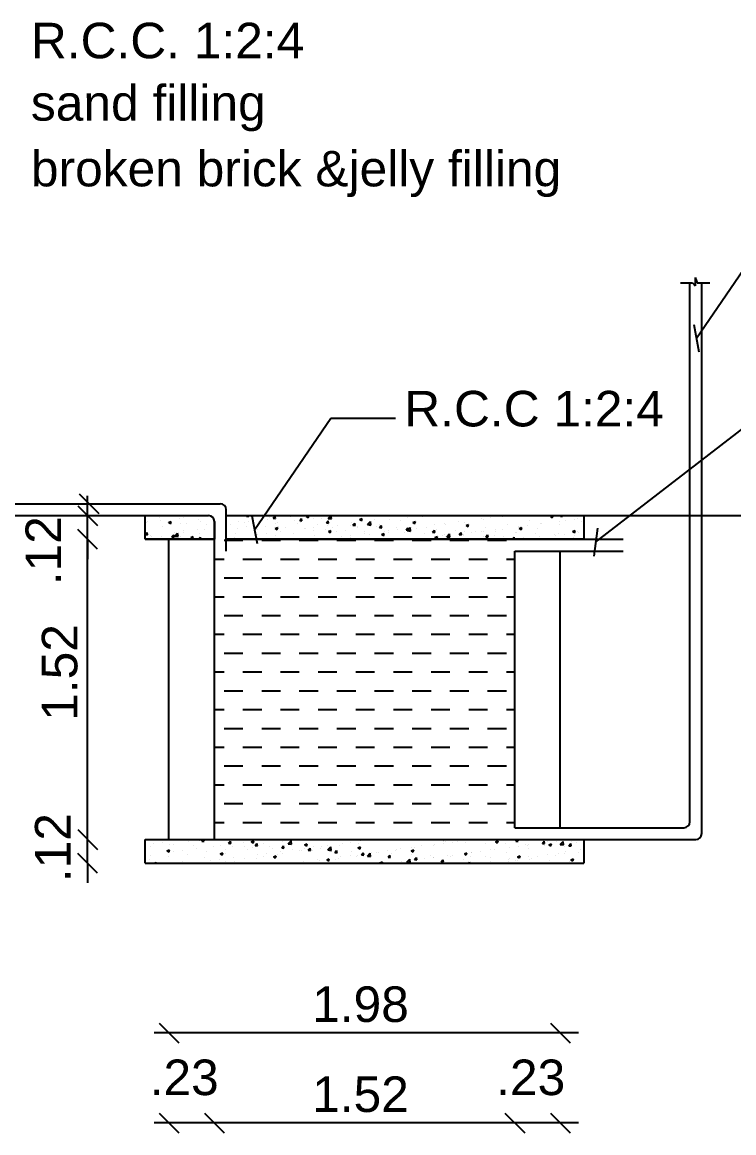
# Model space of a CAD drawing. Header units: metres. Extents: x 75088 to 75192, y -5136 to -5050.
# Drawn here: x 75129.98 to 75133.58, y -5058.64 to -5053.02 of the extents above; entities that cross this region are included whole.
import ezdxf

# ---------------------------------------------------------------- set-up
doc = ezdxf.new("R2010")
doc.units = ezdxf.units.M
doc.header["$MEASUREMENT"] = 0
doc.styles.get("Standard").update_dxf_attribs({"font": 'arial.ttf', "height": 0.25})

# ---------------------------------------------------------------- blocks, each defined once
blk = doc.blocks.new('RH')
for p, q in [((33515.2441, -6301.073), (33515.6306, -6300.5078)), ((33515.2377, -6300.7662), (33515.2489, -6300.7919)), ((33515.2377, -6300.7662), (33515.2377, -6300.8083)), ((33515.1642, -6300.7919), (33515.225, -6300.7919)), ((33515.211, -6303.5208), (33515.211, -6300.7919)), ((33515.225, -6300.7919), (33515.2377, -6300.8083)), ((33515.2489, -6300.7919), (33515.3119, -6300.7919)), ((33515.271, -6303.5808), (33515.271, -6300.7919)), ((33514.7344, -6302.1054), (33515.7003, -6301.358)), ((33513.0084, -6302.0423), (33513.3949, -6301.4771)), ((33513.3949, -6301.4771), (33513.7219, -6301.4771)), ((33512.1643, -6301.9708), (33512.1643, -6301.8708)), ((33511.506, -6301.9108), (33512.8355, -6301.9108)), ((33512.8655, -6302.1508), (33512.8655, -6301.9408)), ((33511.446, -6301.9708), (33512.4555, -6301.9708)), ((33512.1643, -6302.0908), (33512.1643, -6301.9708)), ((33512.4555, -6301.9708), (33512.7755, -6301.9708)), ((33512.4555, -6302.0908), (33512.4555, -6301.9708)), ((33512.4555, -6302.0908), (33512.4555, -6301.9708)), ((33512.4555, -6301.9708), (33512.7755, -6301.9708)), ((33512.4611, -6302.0056), (33512.4611, -6302.0056)), ((33512.4659, -6302.0025), (33512.4659, -6302.0025)), ((33512.5264, -6301.9815), (33512.5264, -6301.9815)), ((33512.5321, -6301.9963), (33512.5321, -6301.9963)), ((33512.566, -6302.0067), (33512.566, -6302.0067)), ((33512.5738, -6302.0066), (33512.587, -6302.0016)), ((33512.5738, -6302.0066), (33512.5832, -6302.0129)), ((33512.5832, -6302.0129), (33512.587, -6302.0016)), ((33512.6265, -6301.9857), (33512.6265, -6301.9857)), ((33512.6505, -6301.9807), (33512.6505, -6301.9807)), ((33512.6974, -6301.9745), (33512.6974, -6301.9745)), ((33512.7266, -6301.99), (33512.7266, -6301.99)), ((33512.7328, -6301.9992), (33512.7328, -6301.9992)), ((33512.8055, -6303.6108), (33512.8055, -6302.0008)), ((33512.8055, -6302.0008), (33512.8055, -6302.0908)), ((33512.8655, -6301.9708), (33514.6755, -6301.9708)), ((33512.8655, -6302.0908), (33512.8655, -6301.9708)), ((33512.8655, -6301.9708), (33514.6755, -6301.9708)), ((33512.9238, -6301.974), (33512.9238, -6301.974)), ((33512.9268, -6301.9984), (33512.9268, -6301.9984)), ((33512.9684, -6301.973), (33512.9702, -6301.9708)), ((33512.9684, -6301.973), (33512.9796, -6301.9739)), ((33512.9765, -6302.0014), (33512.9765, -6302.0014)), ((33512.9796, -6301.974), (33512.979, -6301.9708)), ((33513.0269, -6302.0026), (33513.0269, -6302.0026)), ((33513.0739, -6301.9924), (33513.0739, -6301.9924)), ((33513.0858, -6301.9826), (33513.0858, -6301.9826)), ((33513.1029, -6301.9847), (33513.1119, -6301.974)), ((33513.1029, -6301.9847), (33513.1141, -6301.9857)), ((33513.1141, -6301.9857), (33513.1119, -6301.974)), ((33513.1208, -6301.9862), (33513.1208, -6301.9862)), ((33513.127, -6302.0069), (33513.127, -6302.0069)), ((33513.1918, -6301.9769), (33513.1918, -6301.9769)), ((33513.2099, -6301.9972), (33513.2099, -6301.9972)), ((33513.2374, -6301.9965), (33513.2464, -6301.9857)), ((33513.2374, -6301.9965), (33513.2486, -6301.9975)), ((33513.2401, -6302.005), (33513.2401, -6302.005)), ((33513.2486, -6301.9975), (33513.2464, -6301.9857)), ((33513.2703, -6301.9762), (33513.2834, -6301.9711)), ((33513.2703, -6301.9762), (33513.2796, -6301.9824)), ((33513.2796, -6301.9825), (33513.2834, -6301.9711)), ((33513.3073, -6301.9831), (33513.3073, -6301.9831)), ((33513.3494, -6301.9863), (33513.3494, -6301.9863)), ((33513.3719, -6302.0083), (33513.3809, -6301.9975)), ((33513.3805, -6301.9849), (33513.394, -6301.9708)), ((33513.3805, -6301.9849), (33513.3972, -6301.9875)), ((33513.3831, -6302.0092), (33513.3809, -6301.9975)), ((33513.3972, -6301.9875), (33513.3952, -6301.9708)), ((33513.4973, -6302.0041), (33513.4973, -6302.0041)), ((33513.5398, -6301.9912), (33513.5529, -6301.9861)), ((33513.5398, -6301.9912), (33513.5491, -6301.9975)), ((33513.5442, -6301.9979), (33513.5442, -6301.9979)), ((33513.5491, -6301.9975), (33513.5529, -6301.9861)), ((33513.5806, -6302.016), (33513.5952, -6302.0007)), ((33513.5934, -6302.0062), (33513.5934, -6302.0062)), ((33513.5973, -6302.0186), (33513.5952, -6302.0008)), ((33513.6152, -6301.9886), (33513.6152, -6301.9886)), ((33513.6896, -6301.993), (33513.6896, -6301.993)), ((33513.7337, -6301.973), (33513.7337, -6301.973)), ((33513.7491, -6301.9956), (33513.7491, -6301.9956)), ((33513.7843, -6301.981), (33513.7843, -6301.981)), ((33513.8092, -6302.0062), (33513.8224, -6302.0012)), ((33513.8092, -6302.0062), (33513.8186, -6302.0125)), ((33513.8186, -6302.0125), (33513.8224, -6302.0012)), ((33513.8584, -6301.9768), (33513.8584, -6301.9768)), ((33514.0387, -6302.0003), (33514.0387, -6302.0003)), ((33514.0704, -6302.0042), (33514.0704, -6302.0042)), ((33514.1571, -6301.9847), (33514.1571, -6301.9847)), ((33514.1678, -6301.9901), (33514.1678, -6301.9901)), ((33514.204, -6301.9785), (33514.204, -6301.9785)), ((33514.2641, -6301.9769), (33514.2641, -6301.9769)), ((33514.3974, -6301.9948), (33514.3974, -6301.9948)), ((33514.5057, -6301.9757), (33514.5185, -6301.9708)), ((33514.5057, -6301.9757), (33514.515, -6301.982)), ((33514.5068, -6301.9761), (33514.5068, -6301.9761)), ((33514.515, -6301.9821), (33514.5188, -6301.9708)), ((33514.5501, -6302.0001), (33514.5501, -6302.0001)), ((33514.5562, -6301.9731), (33514.5581, -6301.9708)), ((33514.5562, -6301.9731), (33514.5674, -6301.9741)), ((33514.5674, -6301.9741), (33514.5668, -6301.9708)), ((33514.5805, -6301.9964), (33514.5805, -6301.9964)), ((33514.6274, -6301.9902), (33514.6274, -6301.9902)), ((33514.6449, -6301.9881), (33514.6449, -6301.9881)), ((33514.6611, -6301.9985), (33514.6611, -6301.9985)), ((33514.6649, -6301.9745), (33514.6649, -6301.9745)), ((33514.6755, -6301.9708), (33516.2475, -6301.9708)), ((33514.6755, -6301.9708), (33514.6755, -6302.0908)), ((33514.6755, -6301.9708), (33514.6755, -6302.0908)), ((33512.4565, -6302.0669), (33512.4655, -6302.0562)), ((33512.4677, -6302.0679), (33512.4655, -6302.0562)), ((33512.5407, -6302.0253), (33512.5407, -6302.0253)), ((33512.6012, -6302.0546), (33512.6012, -6302.0546)), ((33512.6049, -6302.0745), (33512.6195, -6302.0593)), ((33512.6216, -6302.0771), (33512.6195, -6302.0593)), ((33512.6354, -6302.0133), (33512.6354, -6302.0133)), ((33512.6481, -6302.0485), (33512.6481, -6302.0485)), ((33512.6484, -6302.0577), (33512.6484, -6302.0577)), ((33512.6661, -6302.0109), (33512.6661, -6302.0109)), ((33512.7191, -6302.0391), (33512.7191, -6302.0391)), ((33512.7305, -6302.0616), (33512.7305, -6302.0616)), ((33512.7578, -6302.0389), (33512.7578, -6302.0389)), ((33512.7662, -6302.0151), (33512.7662, -6302.0151)), ((33512.8663, -6302.0194), (33512.8663, -6302.0194)), ((33512.8671, -6302.0202), (33512.8671, -6302.0202)), ((33512.8845, -6302.0173), (33512.8845, -6302.0173)), ((33512.912, -6302.0613), (33512.912, -6302.0613)), ((33512.9215, -6302.0364), (33512.9215, -6302.0364)), ((33512.9555, -6302.008), (33512.9555, -6302.008)), ((33512.9663, -6302.0236), (33512.9663, -6302.0236)), ((33513.0189, -6302.0224), (33513.0189, -6302.0224)), ((33513.0214, -6302.0426), (33513.0214, -6302.0426)), ((33513.0664, -6302.0278), (33513.0664, -6302.0278)), ((33513.0715, -6302.0602), (33513.0715, -6302.0602)), ((33513.1128, -6302.0366), (33513.1259, -6302.0316)), ((33513.1128, -6302.0366), (33513.1221, -6302.0429)), ((33513.1152, -6302.0092), (33513.1152, -6302.0092)), ((33513.1221, -6302.0429), (33513.1259, -6302.0316)), ((33513.1307, -6302.0238), (33513.1307, -6302.0238)), ((33513.1425, -6302.0508), (33513.1425, -6302.0508)), ((33513.1665, -6302.0321), (33513.1665, -6302.0321)), ((33513.2076, -6302.0596), (33513.2076, -6302.0596)), ((33513.2271, -6302.0111), (33513.2271, -6302.0111)), ((33513.2609, -6302.0352), (33513.2609, -6302.0352)), ((33513.2666, -6302.0363), (33513.2666, -6302.0363)), ((33513.305, -6302.0455), (33513.305, -6302.0455)), ((33513.3079, -6302.0291), (33513.3079, -6302.0291)), ((33513.3272, -6302.0153), (33513.3272, -6302.0153)), ((33513.3667, -6302.0405), (33513.3667, -6302.0405)), ((33513.3719, -6302.0083), (33513.3831, -6302.0092)), ((33513.3789, -6302.0197), (33513.3789, -6302.0197)), ((33513.3822, -6302.0516), (33513.3954, -6302.0466)), ((33513.3822, -6302.0516), (33513.3916, -6302.0579)), ((33513.3916, -6302.0579), (33513.3954, -6302.0466)), ((33513.4013, -6302.0323), (33513.4013, -6302.0323)), ((33513.421, -6302.0519), (33513.421, -6302.0519)), ((33513.4273, -6302.0196), (33513.4273, -6302.0196)), ((33513.4668, -6302.0447), (33513.4668, -6302.0447)), ((33513.496, -6302.0203), (33513.496, -6302.0203)), ((33513.5063, -6302.02), (33513.5154, -6302.0093)), ((33513.5063, -6302.02), (33513.5175, -6302.021)), ((33513.5176, -6302.021), (33513.5154, -6302.0093)), ((33513.5274, -6302.0238), (33513.5274, -6302.0238)), ((33513.5304, -6302.0331), (33513.5304, -6302.0331)), ((33513.5659, -6302.0625), (33513.5659, -6302.0625)), ((33513.5669, -6302.049), (33513.5669, -6302.049)), ((33513.5806, -6302.016), (33513.5973, -6302.0186)), ((33513.6275, -6302.028), (33513.6275, -6302.028)), ((33513.6397, -6302.0143), (33513.6397, -6302.0143)), ((33513.6408, -6302.0318), (33513.6499, -6302.021)), ((33513.6408, -6302.0318), (33513.652, -6302.0328)), ((33513.652, -6302.0328), (33513.6499, -6302.021)), ((33513.6517, -6302.0667), (33513.6648, -6302.0616)), ((33513.661, -6302.073), (33513.6648, -6302.0616)), ((33513.667, -6302.0532), (33513.667, -6302.0532)), ((33513.6843, -6302.0469), (33513.6843, -6302.0469)), ((33513.6873, -6302.0555), (33513.6873, -6302.0555)), ((33513.7275, -6302.0323), (33513.7275, -6302.0323)), ((33513.7313, -6302.0408), (33513.7313, -6302.0408)), ((33513.7671, -6302.0574), (33513.7671, -6302.0574)), ((33513.7753, -6302.0436), (33513.7844, -6302.0328)), ((33513.7753, -6302.0436), (33513.7865, -6302.0445)), ((33513.7807, -6302.047), (33513.7953, -6302.0318)), ((33513.7807, -6302.047), (33513.7974, -6302.0496)), ((33513.782, -6302.0435), (33513.782, -6302.0435)), ((33513.7865, -6302.0445), (33513.7844, -6302.0328)), ((33513.7974, -6302.0496), (33513.7953, -6302.0318)), ((33513.8023, -6302.0314), (33513.8023, -6302.0314)), ((33513.8276, -6302.0365), (33513.8276, -6302.0365)), ((33513.8672, -6302.0617), (33513.8672, -6302.0617)), ((33513.8794, -6302.0294), (33513.8794, -6302.0294)), ((33513.9098, -6302.0553), (33513.9188, -6302.0445)), ((33513.9098, -6302.0553), (33513.921, -6302.0563)), ((33513.921, -6302.0563), (33513.9188, -6302.0446)), ((33513.9207, -6302.0158), (33513.9207, -6302.0158)), ((33513.9277, -6302.0407), (33513.9277, -6302.0407)), ((33513.9676, -6302.0096), (33513.9676, -6302.0096)), ((33513.9757, -6302.0162), (33513.9757, -6302.0162)), ((33513.9808, -6302.078), (33513.9954, -6302.0628)), ((33513.9975, -6302.0806), (33513.9954, -6302.0628)), ((33514.0278, -6302.0449), (33514.0278, -6302.0449)), ((33514.0443, -6302.0671), (33514.0533, -6302.0563)), ((33514.0555, -6302.0681), (33514.0533, -6302.0563)), ((33514.0694, -6302.0511), (33514.0694, -6302.0511)), ((33514.0787, -6302.0212), (33514.0918, -6302.0162)), ((33514.0787, -6302.0212), (33514.088, -6302.0275)), ((33514.088, -6302.0275), (33514.0918, -6302.0162)), ((33514.1077, -6302.0587), (33514.1077, -6302.0587)), ((33514.1279, -6302.0492), (33514.1279, -6302.0492)), ((33514.1547, -6302.0525), (33514.1547, -6302.0525)), ((33514.1655, -6302.0526), (33514.1655, -6302.0526)), ((33514.1787, -6302.0324), (33514.1787, -6302.0324)), ((33514.2257, -6302.0431), (33514.2257, -6302.0431)), ((33514.228, -6302.0534), (33514.228, -6302.0534)), ((33514.2618, -6302.0394), (33514.2618, -6302.0394)), ((33514.2881, -6302.0136), (33514.2881, -6302.0136)), ((33514.3281, -6302.0576), (33514.3281, -6302.0576)), ((33514.333, -6302.0548), (33514.333, -6302.0548)), ((33514.3441, -6302.0275), (33514.3441, -6302.0275)), ((33514.3482, -6302.0362), (33514.3613, -6302.0312)), ((33514.3482, -6302.0362), (33514.3575, -6302.0425)), ((33514.3565, -6302.0274), (33514.3565, -6302.0274)), ((33514.3575, -6302.0425), (33514.3613, -6302.0312)), ((33514.3911, -6302.0214), (33514.3911, -6302.0214)), ((33514.4282, -6302.0619), (33514.4282, -6302.0619)), ((33514.4424, -6302.036), (33514.4424, -6302.036)), ((33514.4539, -6302.0133), (33514.4539, -6302.0133)), ((33514.4621, -6302.012), (33514.4621, -6302.012)), ((33514.5479, -6302.0625), (33514.5479, -6302.0625)), ((33514.5517, -6302.0172), (33514.5517, -6302.0172)), ((33514.6176, -6302.0512), (33514.6307, -6302.0462)), ((33514.6176, -6302.0512), (33514.6269, -6302.0575)), ((33514.6269, -6302.0575), (33514.6307, -6302.0462)), ((33514.6426, -6302.0505), (33514.6426, -6302.0505)), ((33514.6491, -6302.0548), (33514.6491, -6302.0548)), ((33512.1643, -6303.6108), (33512.1643, -6302.0908)), ((33512.1643, -6302.0908), (33512.1643, -6302.1908)), ((33512.4555, -6302.0908), (33512.8055, -6302.0908)), ((33512.8055, -6302.0908), (33512.4555, -6302.0908)), ((33512.4565, -6302.0669), (33512.4677, -6302.0679)), ((33512.4827, -6302.0702), (33512.4827, -6302.0702)), ((33512.4891, -6302.0768), (33512.4891, -6302.0768)), ((33512.5385, -6302.0877), (33512.5385, -6302.0877)), ((33512.5391, -6302.0765), (33512.5391, -6302.0765)), ((33512.5755, -6303.6108), (33512.5755, -6302.0908)), ((33512.5892, -6302.081), (33512.5892, -6302.081)), ((33512.591, -6302.0787), (33512.6, -6302.0679)), ((33512.591, -6302.0787), (33512.6022, -6302.0797)), ((33512.6022, -6302.0797), (33512.6, -6302.0679)), ((33512.6049, -6302.0745), (33512.6216, -6302.0771)), ((33512.6332, -6302.0757), (33512.6332, -6302.0757)), ((33512.6858, -6302.0821), (33512.6989, -6302.0771)), ((33512.6858, -6302.0821), (33512.6951, -6302.0884)), ((33512.6893, -6302.0853), (33512.6893, -6302.0853)), ((33512.6951, -6302.0884), (33512.6989, -6302.0771)), ((33512.7254, -6302.0905), (33512.7345, -6302.0797)), ((33512.7254, -6302.0905), (33512.7296, -6302.0908)), ((33512.7365, -6302.0908), (33512.7345, -6302.0797)), ((33512.7894, -6302.0895), (33512.7894, -6302.0895)), ((33512.8027, -6302.0801), (33512.8027, -6302.0801)), ((33512.8542, -6302.0956), (33512.9494, -6302.0956)), ((33512.8655, -6302.0908), (33514.8744, -6302.0908)), ((33514.6755, -6302.0908), (33512.8655, -6302.0908)), ((33512.9061, -6302.0819), (33512.9061, -6302.0819)), ((33513.0166, -6302.0848), (33513.0166, -6302.0848)), ((33513.0246, -6302.0663), (33513.0246, -6302.0663)), ((33513.0447, -6302.0956), (33513.1399, -6302.0956)), ((33513.1129, -6302.0716), (33513.1129, -6302.0716)), ((33513.2023, -6302.0894), (33513.2023, -6302.0894)), ((33513.2352, -6302.0956), (33513.3304, -6302.0956)), ((33513.3117, -6302.0706), (33513.3117, -6302.0706)), ((33513.4257, -6302.0956), (33513.5209, -6302.0956)), ((33513.448, -6302.0781), (33513.448, -6302.0781)), ((33513.4937, -6302.0827), (33513.4937, -6302.0827)), ((33513.4949, -6302.0719), (33513.4949, -6302.0719)), ((33513.5911, -6302.0687), (33513.5911, -6302.0687)), ((33513.6162, -6302.0956), (33513.7114, -6302.0956)), ((33513.6517, -6302.0667), (33513.661, -6302.073)), ((33513.8067, -6302.0956), (33513.9019, -6302.0956)), ((33513.8507, -6302.0887), (33513.8507, -6302.0887)), ((33513.8714, -6302.0898), (33513.8714, -6302.0898)), ((33513.9183, -6302.0836), (33513.9183, -6302.0836)), ((33513.9211, -6302.0817), (33513.9343, -6302.0766)), ((33513.9211, -6302.0817), (33513.9305, -6302.088)), ((33513.9305, -6302.088), (33513.9343, -6302.0767)), ((33513.96, -6302.0699), (33513.96, -6302.0699)), ((33513.9673, -6302.0659), (33513.9673, -6302.0659)), ((33513.9734, -6302.0786), (33513.9734, -6302.0786)), ((33513.9808, -6302.078), (33513.9975, -6302.0806)), ((33513.9893, -6302.0743), (33513.9893, -6302.0743)), ((33513.9972, -6302.0956), (33514.0924, -6302.0956)), ((33514.0443, -6302.0671), (33514.0555, -6302.0681)), ((33514.0674, -6302.0701), (33514.0674, -6302.0701)), ((33514.0681, -6302.0666), (33514.0681, -6302.0666)), ((33514.1674, -6302.0744), (33514.1674, -6302.0744)), ((33514.1788, -6302.0789), (33514.1878, -6302.0681)), ((33514.1788, -6302.0789), (33514.19, -6302.0798)), ((33514.1877, -6302.0956), (33514.2829, -6302.0956)), ((33514.19, -6302.0798), (33514.1878, -6302.0681)), ((33514.2237, -6302.0735), (33514.2237, -6302.0735)), ((33514.2675, -6302.0786), (33514.2675, -6302.0786)), ((33514.3133, -6302.0906), (33514.3223, -6302.0798)), ((33514.3133, -6302.0906), (33514.3156, -6302.0908)), ((33514.3243, -6302.0908), (33514.3223, -6302.0799)), ((33514.3542, -6302.0898), (33514.3542, -6302.0898)), ((33514.3676, -6302.0828), (33514.3676, -6302.0828)), ((33514.4127, -6302.086), (33514.4127, -6302.086)), ((33514.4516, -6302.0757), (33514.4516, -6302.0757)), ((33514.4677, -6302.087), (33514.4677, -6302.087)), ((33514.5283, -6302.0661), (33514.5283, -6302.0661)), ((33514.5312, -6302.0704), (33514.5312, -6302.0704)), ((33514.5781, -6302.0642), (33514.5781, -6302.0642)), ((33514.6233, -6302.0828), (33514.6233, -6302.0828)), ((33514.6284, -6302.0703), (33514.6284, -6302.0703)), ((33514.3255, -6303.5508), (33514.3255, -6302.1508)), ((33514.3255, -6302.1508), (33514.8744, -6302.1508)), ((33514.5555, -6303.5508), (33514.5555, -6302.1508)), ((33512.8055, -6302.1909), (33512.8542, -6302.1909)), ((33512.9494, -6302.1909), (33513.0447, -6302.1909)), ((33513.1399, -6302.1909), (33513.2352, -6302.1909)), ((33513.3304, -6302.1909), (33513.4257, -6302.1909)), ((33513.5209, -6302.1909), (33513.6162, -6302.1909)), ((33513.7114, -6302.1909), (33513.8067, -6302.1909)), ((33513.9019, -6302.1909), (33513.9972, -6302.1909)), ((33514.0924, -6302.1909), (33514.1877, -6302.1909)), ((33514.2829, -6302.1909), (33514.3255, -6302.1909)), ((33512.8542, -6302.2861), (33512.9494, -6302.2861)), ((33513.0447, -6302.2861), (33513.1399, -6302.2861)), ((33513.2352, -6302.2861), (33513.3304, -6302.2861)), ((33513.4257, -6302.2861), (33513.5209, -6302.2861)), ((33513.6162, -6302.2861), (33513.7114, -6302.2861)), ((33513.8067, -6302.2861), (33513.9019, -6302.2861)), ((33513.9972, -6302.2861), (33514.0924, -6302.2861)), ((33514.1877, -6302.2861), (33514.2829, -6302.2861)), ((33512.8055, -6302.3814), (33512.8542, -6302.3814)), ((33512.9494, -6302.3814), (33513.0447, -6302.3814)), ((33513.1399, -6302.3814), (33513.2352, -6302.3814)), ((33513.3304, -6302.3814), (33513.4257, -6302.3814)), ((33513.5209, -6302.3814), (33513.6162, -6302.3814)), ((33513.7114, -6302.3814), (33513.8067, -6302.3814)), ((33513.9019, -6302.3814), (33513.9972, -6302.3814)), ((33514.0924, -6302.3814), (33514.1877, -6302.3814)), ((33514.2829, -6302.3814), (33514.3255, -6302.3814)), ((33512.8542, -6302.4766), (33512.9494, -6302.4766)), ((33513.0447, -6302.4766), (33513.1399, -6302.4766)), ((33513.2352, -6302.4766), (33513.3304, -6302.4766)), ((33513.4257, -6302.4766), (33513.5209, -6302.4766)), ((33513.6162, -6302.4766), (33513.7114, -6302.4766)), ((33513.8067, -6302.4766), (33513.9019, -6302.4766)), ((33513.9972, -6302.4766), (33514.0924, -6302.4766)), ((33514.1877, -6302.4766), (33514.2829, -6302.4766)), ((33512.8055, -6302.5719), (33512.8542, -6302.5719)), ((33512.9494, -6302.5719), (33513.0447, -6302.5719)), ((33513.1399, -6302.5719), (33513.2352, -6302.5719)), ((33513.3304, -6302.5719), (33513.4257, -6302.5719)), ((33513.5209, -6302.5719), (33513.6162, -6302.5719)), ((33513.7114, -6302.5719), (33513.8067, -6302.5719)), ((33513.9019, -6302.5719), (33513.9972, -6302.5719)), ((33514.0924, -6302.5719), (33514.1877, -6302.5719)), ((33514.2829, -6302.5719), (33514.3255, -6302.5719)), ((33512.8542, -6302.6671), (33512.9494, -6302.6671)), ((33513.0447, -6302.6671), (33513.1399, -6302.6671)), ((33513.2352, -6302.6671), (33513.3304, -6302.6671)), ((33513.4257, -6302.6671), (33513.5209, -6302.6671)), ((33513.6162, -6302.6671), (33513.7114, -6302.6671)), ((33513.8067, -6302.6671), (33513.9019, -6302.6671)), ((33513.9972, -6302.6671), (33514.0924, -6302.6671)), ((33514.1877, -6302.6671), (33514.2829, -6302.6671)), ((33512.8055, -6302.7624), (33512.8542, -6302.7624)), ((33512.9494, -6302.7624), (33513.0447, -6302.7624)), ((33513.1399, -6302.7624), (33513.2352, -6302.7624)), ((33513.3304, -6302.7624), (33513.4257, -6302.7624)), ((33513.5209, -6302.7624), (33513.6162, -6302.7624)), ((33513.7114, -6302.7624), (33513.8067, -6302.7624)), ((33513.9019, -6302.7624), (33513.9972, -6302.7624)), ((33514.0924, -6302.7624), (33514.1877, -6302.7624)), ((33514.2829, -6302.7624), (33514.3255, -6302.7624)), ((33512.8542, -6302.8576), (33512.9494, -6302.8576)), ((33513.0447, -6302.8576), (33513.1399, -6302.8576)), ((33513.2352, -6302.8576), (33513.3304, -6302.8576)), ((33513.4257, -6302.8576), (33513.5209, -6302.8576)), ((33513.6162, -6302.8576), (33513.7114, -6302.8576)), ((33513.8067, -6302.8576), (33513.9019, -6302.8576)), ((33513.9972, -6302.8576), (33514.0924, -6302.8576)), ((33514.1877, -6302.8576), (33514.2829, -6302.8576)), ((33512.8055, -6302.9529), (33512.8542, -6302.9529)), ((33512.9494, -6302.9529), (33513.0447, -6302.9529)), ((33513.1399, -6302.9529), (33513.2352, -6302.9529)), ((33513.3304, -6302.9529), (33513.4257, -6302.9529)), ((33513.5209, -6302.9529), (33513.6162, -6302.9529)), ((33513.7114, -6302.9529), (33513.8067, -6302.9529)), ((33513.9019, -6302.9529), (33513.9972, -6302.9529)), ((33514.0924, -6302.9529), (33514.1877, -6302.9529)), ((33514.2829, -6302.9529), (33514.3255, -6302.9529)), ((33512.8542, -6303.0481), (33512.9494, -6303.0481)), ((33513.0447, -6303.0481), (33513.1399, -6303.0481)), ((33513.2352, -6303.0481), (33513.3304, -6303.0481)), ((33513.4257, -6303.0481), (33513.5209, -6303.0481)), ((33513.6162, -6303.0481), (33513.7114, -6303.0481)), ((33513.8067, -6303.0481), (33513.9019, -6303.0481)), ((33513.9972, -6303.0481), (33514.0924, -6303.0481)), ((33514.1877, -6303.0481), (33514.2829, -6303.0481)), ((33512.8055, -6303.1434), (33512.8542, -6303.1434)), ((33512.9494, -6303.1434), (33513.0447, -6303.1434)), ((33513.1399, -6303.1434), (33513.2352, -6303.1434)), ((33513.3304, -6303.1434), (33513.4257, -6303.1434)), ((33513.5209, -6303.1434), (33513.6162, -6303.1434)), ((33513.7114, -6303.1434), (33513.8067, -6303.1434)), ((33513.9019, -6303.1434), (33513.9972, -6303.1434)), ((33514.0924, -6303.1434), (33514.1877, -6303.1434)), ((33514.2829, -6303.1434), (33514.3255, -6303.1434)), ((33512.8542, -6303.2386), (33512.9494, -6303.2386)), ((33513.0447, -6303.2386), (33513.1399, -6303.2386)), ((33513.2352, -6303.2386), (33513.3304, -6303.2386)), ((33513.4257, -6303.2386), (33513.5209, -6303.2386)), ((33513.6162, -6303.2386), (33513.7114, -6303.2386)), ((33513.8067, -6303.2386), (33513.9019, -6303.2386)), ((33513.9972, -6303.2386), (33514.0924, -6303.2386)), ((33514.1877, -6303.2386), (33514.2829, -6303.2386)), ((33512.8055, -6303.3339), (33512.8542, -6303.3339)), ((33512.9494, -6303.3339), (33513.0447, -6303.3339)), ((33513.1399, -6303.3339), (33513.2352, -6303.3339)), ((33513.3304, -6303.3339), (33513.4257, -6303.3339)), ((33513.5209, -6303.3339), (33513.6162, -6303.3339)), ((33513.7114, -6303.3339), (33513.8067, -6303.3339)), ((33513.9019, -6303.3339), (33513.9972, -6303.3339)), ((33514.0924, -6303.3339), (33514.1877, -6303.3339)), ((33514.2829, -6303.3339), (33514.3255, -6303.3339)), ((33512.8542, -6303.4291), (33512.9494, -6303.4291)), ((33513.0447, -6303.4291), (33513.1399, -6303.4291)), ((33513.2352, -6303.4291), (33513.3304, -6303.4291)), ((33513.4257, -6303.4291), (33513.5209, -6303.4291)), ((33513.6162, -6303.4291), (33513.7114, -6303.4291)), ((33513.8067, -6303.4291), (33513.9019, -6303.4291)), ((33513.9972, -6303.4291), (33514.0924, -6303.4291)), ((33514.1877, -6303.4291), (33514.2829, -6303.4291)), ((33512.1643, -6303.6108), (33512.1643, -6303.5108)), ((33512.8055, -6303.5244), (33512.8542, -6303.5244)), ((33512.9494, -6303.5244), (33513.0447, -6303.5244)), ((33513.1399, -6303.5244), (33513.2352, -6303.5244)), ((33513.3304, -6303.5244), (33513.4257, -6303.5244)), ((33513.5209, -6303.5244), (33513.6162, -6303.5244)), ((33513.7114, -6303.5244), (33513.8067, -6303.5244)), ((33513.9019, -6303.5244), (33513.9972, -6303.5244)), ((33514.0924, -6303.5244), (33514.1877, -6303.5244)), ((33514.2829, -6303.5244), (33514.3255, -6303.5244)), ((33514.3255, -6303.5508), (33515.181, -6303.5508)), ((33512.1643, -6303.7308), (33512.1643, -6303.6108)), ((33512.4555, -6303.6108), (33515.241, -6303.6108)), ((33512.4555, -6303.7308), (33512.4555, -6303.6108)), ((33512.4591, -6303.6249), (33512.4591, -6303.6249)), ((33512.4992, -6303.6311), (33512.4992, -6303.6311)), ((33512.5301, -6303.6155), (33512.5301, -6303.6155)), ((33512.5429, -6303.6266), (33512.5429, -6303.6266)), ((33512.5762, -6303.6361), (33512.5762, -6303.6361)), ((33512.5993, -6303.6354), (33512.5993, -6303.6354)), ((33512.6735, -6303.6221), (33512.6735, -6303.6221)), ((33512.7274, -6303.6108), (33512.7322, -6303.614)), ((33512.7322, -6303.614), (33512.7333, -6303.6108)), ((33512.7426, -6303.6183), (33512.7489, -6303.6108)), ((33512.7426, -6303.6183), (33512.7538, -6303.6193)), ((33512.7539, -6303.6193), (33512.7523, -6303.6108)), ((33512.8771, -6303.6301), (33512.8862, -6303.6193)), ((33512.8771, -6303.6301), (33512.8883, -6303.6311)), ((33512.8825, -6303.6366), (33512.8825, -6303.6366)), ((33512.8883, -6303.6311), (33512.8862, -6303.6193)), ((33512.9535, -6303.6272), (33512.9535, -6303.6272)), ((33512.9923, -6303.6228), (33513.0054, -6303.6177)), ((33512.9923, -6303.6228), (33513.0016, -6303.6291)), ((33513.0016, -6303.6291), (33513.0054, -6303.6177)), ((33513.0116, -6303.6419), (33513.0207, -6303.6311)), ((33513.0228, -6303.6429), (33513.0207, -6303.6311)), ((33513.0559, -6303.632), (33513.0559, -6303.632)), ((33513.0719, -6303.6117), (33513.0719, -6303.6117)), ((33513.1506, -6303.62), (33513.1506, -6303.62)), ((33513.1792, -6303.6323), (33513.1938, -6303.6171)), ((33513.1792, -6303.6323), (33513.1958, -6303.6349)), ((33513.1913, -6303.6259), (33513.1913, -6303.6259)), ((33513.1958, -6303.6349), (33513.1938, -6303.6171)), ((33513.2618, -6303.6378), (33513.2749, -6303.6327)), ((33513.2618, -6303.6378), (33513.2711, -6303.6441)), ((33513.2711, -6303.6441), (33513.2749, -6303.6327)), ((33513.4549, -6303.6295), (33513.4549, -6303.6295)), ((33513.4953, -6303.6234), (33513.4953, -6303.6234)), ((33513.5341, -6303.6291), (33513.5341, -6303.6291)), ((33513.5423, -6303.6172), (33513.5423, -6303.6172)), ((33513.6303, -6303.6159), (33513.6303, -6303.6159)), ((33513.7771, -6303.6118), (33513.7771, -6303.6118)), ((33513.8772, -6303.616), (33513.8772, -6303.616)), ((33513.9187, -6303.6351), (33513.9187, -6303.6351)), ((33513.9634, -6303.6108), (33513.9676, -6303.6136)), ((33513.9639, -6303.62), (33513.9639, -6303.62)), ((33513.9657, -6303.6289), (33513.9657, -6303.6289)), ((33513.9676, -6303.6136), (33513.9685, -6303.6108)), ((33513.9773, -6303.6202), (33513.9773, -6303.6202)), ((33514.0111, -6303.6271), (33514.0111, -6303.6271)), ((33514.0367, -6303.6196), (33514.0367, -6303.6196)), ((33514.0774, -6303.6245), (33514.0774, -6303.6245)), ((33514.1085, -6303.613), (33514.1085, -6303.613)), ((33514.1775, -6303.6287), (33514.1775, -6303.6287)), ((33514.2277, -6303.6224), (33514.2408, -6303.6173)), ((33514.2277, -6303.6224), (33514.237, -6303.6286)), ((33514.237, -6303.6287), (33514.2408, -6303.6173)), ((33514.2776, -6303.6329), (33514.2776, -6303.6329)), ((33514.3305, -6303.6185), (33514.3369, -6303.6108)), ((33514.3305, -6303.6185), (33514.3417, -6303.6195)), ((33514.3381, -6303.612), (33514.3381, -6303.612)), ((33514.3417, -6303.6195), (33514.3401, -6303.6108)), ((33514.3777, -6303.6371), (33514.3777, -6303.6371)), ((33514.3946, -6303.6362), (33514.3946, -6303.6362)), ((33514.4382, -6303.6162), (33514.4382, -6303.6162)), ((33514.4601, -6303.6313), (33514.4601, -6303.6313)), ((33514.4649, -6303.6303), (33514.474, -6303.6195)), ((33514.4649, -6303.6303), (33514.4762, -6303.6312)), ((33514.4762, -6303.6312), (33514.474, -6303.6195)), ((33514.4909, -6303.6229), (33514.4909, -6303.6229)), ((33514.4972, -6303.6374), (33514.5103, -6303.6323)), ((33514.4972, -6303.6374), (33514.5065, -6303.6437)), ((33514.5065, -6303.6437), (33514.5103, -6303.6323)), ((33514.5383, -6303.6204), (33514.5383, -6303.6204)), ((33514.5551, -6303.6359), (33514.5697, -6303.6207)), ((33514.5551, -6303.6359), (33514.5717, -6303.6385)), ((33514.5717, -6303.6385), (33514.5697, -6303.6207)), ((33514.5785, -6303.6157), (33514.5785, -6303.6157)), ((33514.5856, -6303.6109), (33514.5856, -6303.6109)), ((33514.5994, -6303.642), (33514.6085, -6303.6312)), ((33514.6106, -6303.643), (33514.6085, -6303.6313)), ((33514.6123, -6303.6193), (33514.6123, -6303.6193)), ((33514.6384, -6303.6246), (33514.6384, -6303.6246)), ((33514.6755, -6303.6108), (33514.6755, -6303.7308)), ((33512.4808, -6303.6895), (33512.4808, -6303.6895)), ((33512.4815, -6303.6481), (33512.4815, -6303.6481)), ((33512.5653, -6303.6682), (33512.5784, -6303.6632)), ((33512.5653, -6303.6682), (33512.5746, -6303.6745)), ((33512.5746, -6303.6745), (33512.5784, -6303.6632)), ((33512.5992, -6303.6739), (33512.5992, -6303.6739)), ((33512.6461, -6303.6677), (33512.6461, -6303.6677)), ((33512.6713, -6303.6845), (33512.6713, -6303.6845)), ((33512.6993, -6303.6396), (33512.6993, -6303.6396)), ((33512.7171, -6303.6584), (33512.7171, -6303.6584)), ((33512.7675, -6303.6713), (33512.7675, -6303.6713)), ((33512.7994, -6303.6438), (33512.7994, -6303.6438)), ((33512.8348, -6303.6832), (33512.8479, -6303.6782)), ((33512.8348, -6303.6832), (33512.8441, -6303.6895)), ((33512.8355, -6303.6428), (33512.8355, -6303.6428)), ((33512.8441, -6303.6895), (33512.8479, -6303.6782)), ((33512.8622, -6303.6593), (33512.8622, -6303.6593)), ((33512.8632, -6303.6822), (33512.8632, -6303.6822)), ((33512.8995, -6303.6481), (33512.8995, -6303.6481)), ((33512.9596, -6303.6452), (33512.9596, -6303.6452)), ((33512.9726, -6303.6634), (33512.9726, -6303.6634)), ((33512.9996, -6303.6523), (33512.9996, -6303.6523)), ((33513.0116, -6303.6419), (33513.0228, -6303.6428)), ((33513.0226, -6303.6856), (33513.0226, -6303.6856)), ((33513.0695, -6303.6794), (33513.0695, -6303.6794)), ((33513.0819, -6303.6446), (33513.0819, -6303.6446)), ((33513.0997, -6303.6565), (33513.0997, -6303.6565)), ((33513.1042, -6303.6983), (33513.1174, -6303.6932)), ((33513.1136, -6303.7046), (33513.1174, -6303.6932)), ((33513.1269, -6303.6858), (33513.1269, -6303.6858)), ((33513.1405, -6303.6701), (33513.1405, -6303.6701)), ((33513.1461, -6303.6536), (33513.1551, -6303.6429)), ((33513.1461, -6303.6536), (33513.1573, -6303.6546)), ((33513.1483, -6303.6824), (33513.1483, -6303.6824)), ((33513.1573, -6303.6546), (33513.1551, -6303.6429)), ((33513.1998, -6303.6607), (33513.1998, -6303.6607)), ((33513.2362, -6303.667), (33513.2362, -6303.667)), ((33513.2457, -6303.6684), (33513.2457, -6303.6684)), ((33513.259, -6303.6545), (33513.259, -6303.6545)), ((33513.2806, -6303.6654), (33513.2896, -6303.6546)), ((33513.2806, -6303.6654), (33513.2918, -6303.6664)), ((33513.2918, -6303.6664), (33513.2896, -6303.6546)), ((33513.2999, -6303.665), (33513.2999, -6303.665)), ((33513.3059, -6303.6483), (33513.3059, -6303.6483)), ((33513.342, -6303.6552), (33513.342, -6303.6552)), ((33513.3456, -6303.6483), (33513.3456, -6303.6483)), ((33513.3769, -6303.639), (33513.3769, -6303.639)), ((33513.3793, -6303.6634), (33513.3939, -6303.6481)), ((33513.3793, -6303.6634), (33513.3959, -6303.6659)), ((33513.3959, -6303.6659), (33513.3939, -6303.6481)), ((33513.4, -6303.6692), (33513.4, -6303.6692)), ((33513.4151, -6303.6772), (33513.4241, -6303.6664)), ((33513.4151, -6303.6772), (33513.4263, -6303.6781)), ((33513.4263, -6303.6781), (33513.4241, -6303.6664)), ((33513.4367, -6303.6432), (33513.4367, -6303.6432)), ((33513.4929, -6303.6911), (33513.4929, -6303.6911)), ((33513.5001, -6303.6734), (33513.5001, -6303.6734)), ((33513.5312, -6303.6528), (33513.5444, -6303.6478)), ((33513.5312, -6303.6528), (33513.5406, -6303.6591)), ((33513.5318, -6303.6915), (33513.5318, -6303.6915)), ((33513.5406, -6303.6591), (33513.5444, -6303.6478)), ((33513.5496, -6303.6889), (33513.5586, -6303.6782)), ((33513.5496, -6303.6889), (33513.5608, -6303.6899)), ((33513.5608, -6303.6899), (33513.5586, -6303.6782)), ((33513.5639, -6303.6818), (33513.5639, -6303.6818)), ((33513.5794, -6303.6944), (33513.594, -6303.6792)), ((33513.5961, -6303.697), (33513.594, -6303.6792)), ((33513.6002, -6303.6777), (33513.6002, -6303.6777)), ((33513.6281, -6303.6783), (33513.6281, -6303.6783)), ((33513.6359, -6303.6763), (33513.6359, -6303.6763)), ((33513.6824, -6303.6662), (33513.6824, -6303.6662)), ((33513.684, -6303.7007), (33513.6931, -6303.6899)), ((33513.6953, -6303.7017), (33513.6931, -6303.6899)), ((33513.7003, -6303.6819), (33513.7003, -6303.6819)), ((33513.7228, -6303.6663), (33513.7228, -6303.6663)), ((33513.7293, -6303.66), (33513.7293, -6303.66)), ((33513.7452, -6303.6576), (33513.7452, -6303.6576)), ((33513.8003, -6303.6507), (33513.8003, -6303.6507)), ((33513.8004, -6303.6861), (33513.8004, -6303.6861)), ((33513.8007, -6303.6678), (33513.8138, -6303.6628)), ((33513.8007, -6303.6678), (33513.81, -6303.6741)), ((33513.81, -6303.6741), (33513.8138, -6303.6628)), ((33513.8202, -6303.6523), (33513.8202, -6303.6523)), ((33513.8546, -6303.6388), (33513.8546, -6303.6388)), ((33513.9004, -6303.6903), (33513.9004, -6303.6903)), ((33513.9164, -6303.6391), (33513.9164, -6303.6391)), ((33513.9874, -6303.6935), (33513.9874, -6303.6935)), ((33514.0088, -6303.6895), (33514.0088, -6303.6895)), ((33514.0702, -6303.6828), (33514.0833, -6303.6778)), ((33514.0702, -6303.6828), (33514.0795, -6303.6891)), ((33514.0795, -6303.6891), (33514.0833, -6303.6778)), ((33514.1058, -6303.6779), (33514.1058, -6303.6779)), ((33514.1062, -6303.6754), (33514.1062, -6303.6754)), ((33514.1527, -6303.6717), (33514.1527, -6303.6717)), ((33514.2025, -6303.6622), (33514.2025, -6303.6622)), ((33514.2237, -6303.6624), (33514.2237, -6303.6624)), ((33514.2842, -6303.6756), (33514.2842, -6303.6756)), ((33514.2972, -6303.6502), (33514.2972, -6303.6502)), ((33514.3396, -6303.6978), (33514.3527, -6303.6928)), ((33514.3421, -6303.6468), (33514.3421, -6303.6468)), ((33514.3489, -6303.7041), (33514.3527, -6303.6928)), ((33514.3891, -6303.6406), (33514.3891, -6303.6406)), ((33514.3936, -6303.6568), (33514.3936, -6303.6568)), ((33514.4777, -6303.6414), (33514.4777, -6303.6414)), ((33514.4886, -6303.6854), (33514.4886, -6303.6854)), ((33514.5029, -6303.6381), (33514.5029, -6303.6381)), ((33514.5292, -6303.6896), (33514.5292, -6303.6896)), ((33514.5478, -6303.6792), (33514.5478, -6303.6792)), ((33514.5761, -6303.6835), (33514.5761, -6303.6835)), ((33514.5778, -6303.6456), (33514.5778, -6303.6456)), ((33514.5833, -6303.6734), (33514.5833, -6303.6734)), ((33514.5994, -6303.642), (33514.6106, -6303.643)), ((33514.6471, -6303.6741), (33514.6471, -6303.6741)), ((33514.6572, -6303.6605), (33514.6572, -6303.6605)), ((33512.1643, -6303.7308), (33512.1643, -6303.8308)), ((33512.4555, -6303.7308), (33514.6755, -6303.7308)), ((33512.4627, -6303.727), (33512.4627, -6303.727)), ((33512.4792, -6303.7105), (33512.4792, -6303.7105)), ((33512.5039, -6303.7308), (33512.5087, -6303.7251)), ((33512.5098, -6303.7308), (33512.5087, -6303.7251)), ((33512.5739, -6303.6985), (33512.5739, -6303.6985)), ((33512.6446, -6303.7197), (33512.6446, -6303.7197)), ((33512.7539, -6303.7009), (33512.7539, -6303.7009)), ((33512.7862, -6303.7167), (33512.7862, -6303.7167)), ((33512.8332, -6303.7105), (33512.8332, -6303.7105)), ((33512.86, -6303.7217), (33512.86, -6303.7217)), ((33512.9042, -6303.7012), (33512.9042, -6303.7012)), ((33512.9082, -6303.7233), (33512.9082, -6303.7233)), ((33512.9573, -6303.7076), (33512.9573, -6303.7076)), ((33513.0175, -6303.7046), (33513.0175, -6303.7046)), ((33513.0536, -6303.6944), (33513.0536, -6303.6944)), ((33513.1042, -6303.6983), (33513.1136, -6303.7045)), ((33513.2096, -6303.7284), (33513.2096, -6303.7284)), ((33513.2434, -6303.7308), (33513.2434, -6303.7308)), ((33513.2566, -6303.7223), (33513.2566, -6303.7223)), ((33513.3276, -6303.7129), (33513.3276, -6303.7129)), ((33513.3397, -6303.7176), (33513.3397, -6303.7176)), ((33513.3737, -6303.7133), (33513.3868, -6303.7082)), ((33513.3737, -6303.7133), (33513.383, -6303.7196)), ((33513.383, -6303.7196), (33513.3868, -6303.7082)), ((33513.4172, -6303.7139), (33513.4172, -6303.7139)), ((33513.4344, -6303.7056), (33513.4344, -6303.7056)), ((33513.446, -6303.6973), (33513.446, -6303.6973)), ((33513.5265, -6303.6951), (33513.5265, -6303.6951)), ((33513.5794, -6303.6944), (33513.5961, -6303.697)), ((33513.6432, -6303.7283), (33513.6563, -6303.7232)), ((33513.6432, -6303.7283), (33513.6469, -6303.7308)), ((33513.6537, -6303.7308), (33513.6563, -6303.7233)), ((33513.684, -6303.7007), (33513.6953, -6303.7017)), ((33513.7205, -6303.7287), (33513.7205, -6303.7287)), ((33513.751, -6303.7246), (33513.751, -6303.7246)), ((33513.7795, -6303.7254), (33513.7941, -6303.7102)), ((33513.7795, -6303.7254), (33513.7962, -6303.728)), ((33513.7962, -6303.728), (33513.7941, -6303.7102)), ((33513.8179, -6303.7147), (33513.8179, -6303.7147)), ((33513.8185, -6303.7125), (33513.8276, -6303.7017)), ((33513.8185, -6303.7125), (33513.8297, -6303.7134)), ((33513.8297, -6303.7134), (33513.8276, -6303.7017)), ((33513.8694, -6303.709), (33513.8694, -6303.709)), ((33513.9141, -6303.7015), (33513.9141, -6303.7015)), ((33513.9163, -6303.7029), (33513.9163, -6303.7029)), ((33513.953, -6303.7242), (33513.9621, -6303.7134)), ((33513.953, -6303.7242), (33513.9642, -6303.7252)), ((33513.9642, -6303.7252), (33513.9621, -6303.7135)), ((33514.0005, -6303.6946), (33514.0005, -6303.6946)), ((33514.0655, -6303.7131), (33514.0655, -6303.7131)), ((33514.0918, -6303.7308), (33514.0965, -6303.7252)), ((33514.0976, -6303.7308), (33514.0965, -6303.7252)), ((33514.1006, -6303.6988), (33514.1006, -6303.6988)), ((33514.1749, -6303.6944), (33514.1749, -6303.6944)), ((33514.2002, -6303.7246), (33514.2002, -6303.7246)), ((33514.2007, -6303.703), (33514.2007, -6303.703)), ((33514.2928, -6303.7208), (33514.2928, -6303.7208)), ((33514.2949, -6303.7126), (33514.2949, -6303.7126)), ((33514.3008, -6303.7073), (33514.3008, -6303.7073)), ((33514.3291, -6303.7168), (33514.3291, -6303.7168)), ((33514.3396, -6303.6978), (33514.3489, -6303.7041)), ((33514.3397, -6303.7146), (33514.3397, -6303.7146)), ((33514.3923, -6303.6986), (33514.3923, -6303.6986)), ((33514.4009, -6303.7115), (33514.4009, -6303.7115)), ((33514.4108, -6303.7052), (33514.4108, -6303.7052)), ((33514.4385, -6303.698), (33514.4385, -6303.698)), ((33514.501, -6303.7157), (33514.501, -6303.7157)), ((33514.6011, -6303.7199), (33514.6011, -6303.7199)), ((33514.6091, -6303.7129), (33514.6222, -6303.7078)), ((33514.6091, -6303.7129), (33514.6184, -6303.7192)), ((33514.6184, -6303.7192), (33514.6222, -6303.7078)), ((33514.6481, -6304.5898), (33512.5006, -6304.5898)), ((33514.6481, -6305.0455), (33512.5006, -6305.0455))]:
    blk.add_line(p, q)
at = {"lineweight": -2}
for p, q in [((33515.2311, -6301.0035), (33515.2572, -6301.1425)), ((33512.1207, -6301.8608), (33512.2207, -6301.9608)), ((33512.1143, -6301.9208), (33512.2143, -6302.0208)), ((33512.9954, -6301.9728), (33513.0215, -6302.1118)), ((33512.2143, -6302.1408), (33512.1143, -6302.0408)), ((33512.2143, -6302.1408), (33512.1143, -6302.0408)), ((33514.7433, -6302.0353), (33514.7254, -6302.1756)), ((33512.1143, -6303.5608), (33512.2143, -6303.6608)), ((33512.1143, -6303.5608), (33512.2143, -6303.6608)), ((33512.2143, -6303.7808), (33512.1143, -6303.6808)), ((33512.5255, -6304.5398), (33512.6255, -6304.6398)), ((33514.5055, -6304.5398), (33514.6055, -6304.6398)), ((33512.5255, -6304.9955), (33512.6255, -6305.0955)), ((33512.7555, -6304.9955), (33512.8555, -6305.0955)), ((33514.2755, -6304.9955), (33514.3755, -6305.0955)), ((33514.5055, -6304.9955), (33514.6055, -6305.0955))]:
    blk.add_line(p, q, dxfattribs=at)
for centre, start, end in [((33512.8355, -6301.9408), 0, 90), ((33512.7755, -6302.0008), 0, 90), ((33515.181, -6303.5208), 270, 0), ((33515.241, -6303.5808), 270, 0)]:
    blk.add_arc(centre, 0.03, start, end)
for s, p in [('R.C.C. 1:2:4', (33511.8772, -6299.6558)), ('sand filling', (33511.8772, -6299.9715)), ('broken brick &jelly filling', (33511.8772, -6300.3041)), ('R.C.C 1:2:4', (33513.7664, -6301.5195)), ('1.98', (33513.3, -6304.5345)), ('.23', (33512.4779, -6304.9048)), ('.23', (33514.2311, -6304.9048)), ('1.52', (33513.3, -6304.9903))]:
    blk.add_text(s, height=0.18).set_placement(p)
for s, p in [('.12', (33512.03, -6302.3236)), ('1.52', (33512.1123, -6303.0095)), ('.12', (33512.0776, -6303.8265))]:
    blk.add_text(s, height=0.18, rotation=90).set_placement(p)

msp = doc.modelspace()

# ---------------------------------------------------------------- block references
msp.add_blockref('RH', (41618.1451, 1246.4523))

doc.saveas('drawing.dxf')
